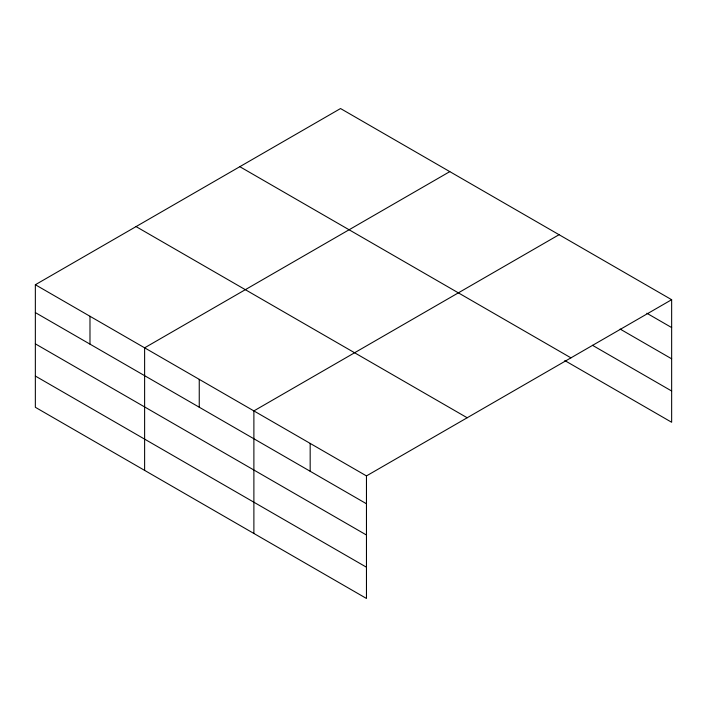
<?xml version="1.0" encoding="UTF-8"?>
<svg xmlns="http://www.w3.org/2000/svg" width="707" height="707" viewBox="0 0 707 707"><rect width="100%" height="100%" fill="white"/><g stroke="black" fill="none" stroke-linecap="round" stroke-linejoin="round"><path stroke-width="1.06" d="M366.465 535.013L366.465 475.908L35.35 284.735L35.35 407.294L366.465 598.458L366.465 535.013L35.35 343.849M35.35 284.735L340.535 108.542L671.65 299.706L671.65 422.265L564.796 360.57M449.802 171.624L144.617 347.826L144.617 470.376M559.069 234.706L253.884 410.908L253.884 533.467M366.465 475.908L671.65 299.706M646.843 313.236L671.65 327.562M620.127 329.064L671.65 358.811M592.466 345.29L671.65 391.006M239.823 166.684L570.938 357.848M136.062 226.593L467.177 417.757M35.35 312.591L366.465 503.764M35.35 376.044L366.465 567.208M310.17 443.404L310.17 471.26M199.25 379.367L199.25 407.223M89.983 316.276L89.983 344.141"/></g></svg>
